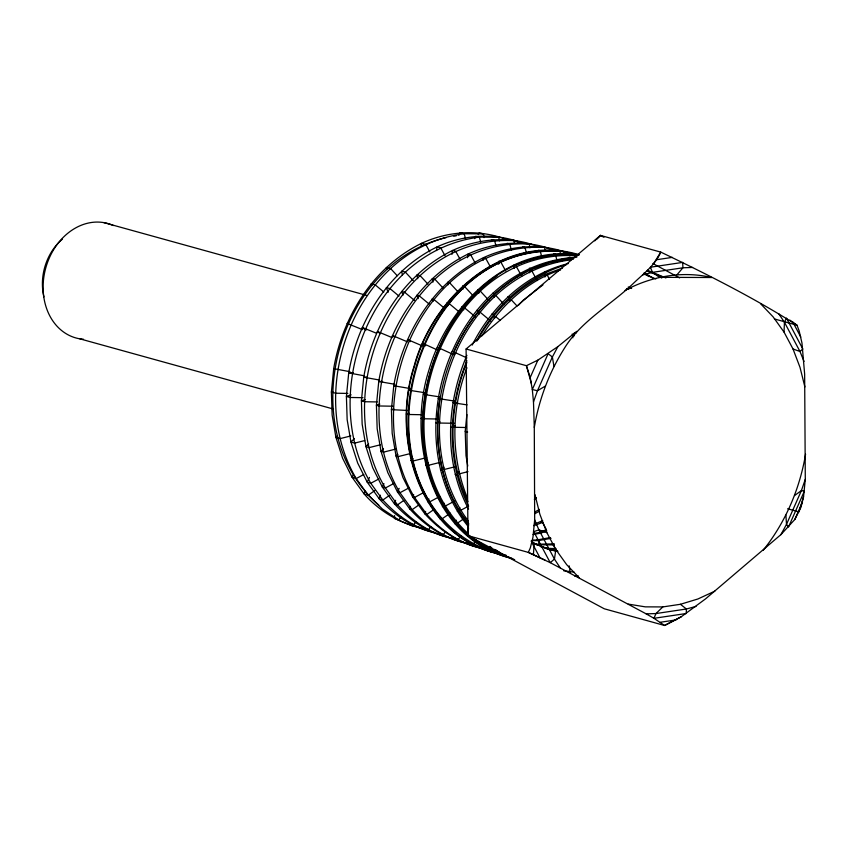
<?xml version="1.0" encoding="UTF-8"?>
<svg xmlns="http://www.w3.org/2000/svg" width="848" height="848" viewBox="0 0 848 848"><rect width="100%" height="100%" fill="white"/><g stroke="black" fill="none" stroke-linecap="round" stroke-linejoin="round"><path stroke-width="1.27" d="M468.531 523.873L468.001 535.682L528.325 552.387L530.339 547.85L532.957 537.25L534.675 519.835L534.293 427.456L533.487 401.952L532.311 389.529L530.201 377.551L526.417 365.7L466.093 348.994L468.001 535.682L604.253 608.779L664.578 625.485L681.22 616.803L705.536 598.889L780.849 534.675L794.799 519.506L800.936 507.358L803.554 496.78L805.293 479.364L804.646 374.159L801.964 342.995L799.145 330.89L797.014 325.208C753.575 297.648 707.2 274.328 660.762 252.11L600.437 235.405L466.093 348.994M784.029 332.087L784.442 322.251L786.425 318.053L802.855 349.047L799.982 351.485L793.018 348.994L784.029 332.087L773.196 316.951L760.677 303.828M468.001 535.682L468.531 527.88M394.627 515.605L394.426 518.446L412.033 525.802L415.764 526.566M533.424 554.433L534.219 543.165L531.071 541.077M378.802 505.079C292.263 429.724 335.267 263.664 446.175 237.599M504.549 554.74C419.569 542.137 390.483 438.522 414.068 366.294C432.607 296.864 504.051 231.843 579.29 254.75M506.383 555.345C420.947 542.646 390.462 439.455 414.439 366.4C432.851 297.754 503.235 232.829 577.848 255.047M456.309 533.593C355.906 448.221 422.982 243.768 560.083 250.838L558.217 250.425M491.183 551.666C345.327 497.098 408.407 241.945 559.987 251.411L560.581 255.174M510.814 557.995C431.155 538.904 406.563 440.313 428.844 370.364C446.938 306.043 507.729 244.213 578.919 254.919M509.171 557.274C356.128 505.578 422.092 240.503 578.219 254.803M512.637 558.609C460.104 547.024 428.039 493.631 423.544 442.762C417.82 379.607 444.755 312.944 497.129 275.918M468.382 533.827C373.385 447.087 440.907 248.623 575.41 255.683M468.234 526.523C394.331 435.363 453.765 263.537 576.82 257.22M468.7 523.746C440.716 489.052 433.243 441.787 439.868 398.571L442.243 398.539M468.562 525.071C397.627 434.229 455.005 268.085 574.923 257.601M468.244 521.064C401.719 431.727 456.277 274.349 571.096 259.806M468.594 509.076C443.44 461.884 446.228 403.648 466.898 355.333M468.626 506.15C446.175 461.195 448.104 406.584 466.888 360.686M467.852 501.571C447.309 458.291 449.09 406.404 466.856 362.467M467.428 497.511L466.283 495.221C450.617 454.602 451.337 408.27 466.951 367.767M467.757 466.008L465.997 455.609L465.213 431.346L466.866 414.545M421.17 245.697L421.477 243.365C448.062 230.974 479.417 228.939 506.871 239.655M436.519 250.531L436.996 246.938C463.538 234.599 494.85 232.341 522.283 243.069M452.005 254.305L452.503 250.499C479.014 238.235 510.295 235.755 537.696 246.482M467.545 257.718L468.022 254.061C494.49 241.86 525.728 239.178 553.108 249.906M483.201 260.198L483.54 257.633C510.337 245.326 542.137 242.486 569.718 253.817M498.666 264.216L499.006 261.597M514.089 268.487L514.439 265.869C534.092 257.262 556.002 252.46 577.393 255.948M529.512 272.759L529.862 270.141L549.366 262.891L569.241 259.287L573.195 259.318M544.935 277.031L545.285 274.413L562.351 268.063M534.982 494.649L539.858 514.238L546.854 532.629L555.843 549.525L554.444 559.086L550.235 562.669L528.325 552.387L545.137 560.157M534.293 427.456C539.031 399.355 549.218 372.272 564.471 348.189C581.378 320.48 611.281 304.888 634.124 282.67C643.833 273.427 655.387 264.799 660.762 252.11L653.723 263.442M805.579 454.168C799.738 489.095 785.354 522.569 763.189 550.267M803.554 496.78L798.922 511.895L787.612 508.768M364.841 491.48L364.068 493.854C379.862 511.885 401.507 524.34 424.975 528.993M380.445 495.179L379.257 498.847C394.055 515.043 413.124 528.452 435.003 532.502M395.592 500.309L394.447 503.839C409.87 520.81 430.053 534.526 453.033 538.194M410.453 506.341L409.648 508.821C425.155 525.898 445.444 539.688 468.552 543.377M425.611 511.418L424.837 513.814C440.43 530.986 460.835 544.851 484.07 548.561M455.588 522.665L456.372 520.227M805.293 479.364L801.402 490.579L786.499 524.371L780.849 534.675M533.487 401.952L537.473 390.758L552.377 356.976L557.867 346.631L576.682 331.356M458.863 235.309L459.892 232.787L464.174 233.741L483.477 233.889L484.06 237.631M474.657 238.648L475.622 236.285L479.353 237.122L498.751 237.27L499.334 240.938M530.201 377.551L537.886 360.124L557.867 346.631M794.799 519.506L802.484 502.08M353.065 475.177L352.068 477.233L364.068 493.854L368.212 495.211L382.469 509.086L398.613 519.845L401.168 516.994M369.474 477.413L367.195 482.13L379.257 498.847L382.861 500.034C397.956 516.58 417.545 530.148 439.942 533.986M383.943 483.657L382.321 487.028L394.447 503.839L397.521 504.846C412.414 521.149 431.611 534.643 453.638 538.734M399.154 488.363L397.447 491.914L409.648 508.821L412.17 509.659C427.148 526.057 446.451 539.625 468.594 543.727M413.665 494.543L412.563 496.811L424.837 513.814L426.82 514.471C442.698 532.014 463.655 545.942 487.377 549.504M427.858 501.359L428.982 499.037M443.281 505.631L444.405 503.309M458.715 509.902L459.828 507.581M472.241 345.062C491.416 306.637 525.877 273.851 568.308 263.58M476.406 340.96C495.296 305.481 527.392 276.172 566.347 264.682M477.201 340.811C492.529 312.52 516.39 288.765 545.285 274.413M478.219 234.61L479.152 232.935L483.477 233.889M529.862 270.141C495.349 286.974 469.273 317.565 453.627 352.217L455.546 353.68M481.971 335.734C500.362 306.393 527.064 280.709 560.549 269.94M677.054 274.699L682.926 267.788L682.672 262.392L650.395 267.226L652.472 272.346L659.447 277.328L711.631 277.519C682.364 270.586 651.275 276.278 625.04 290.472M415.923 522.008L413.432 524.795L409.785 523.576M430.89 526.799L428.251 529.735L425.155 528.707M445.645 531.813L443.069 534.685L440.515 533.837M461.259 535.872L457.888 539.635L455.874 538.968M473.131 544.119L476.544 540.293M472.029 537.378L488.554 548.391L490.261 546.483M518.478 305.259L522.93 300.468L542.974 284.875M337.207 436.052L335.914 437.367L342.613 458.249L352.068 477.233L356.192 478.569L368.212 495.211L374.71 490.653M354.284 438.66L350.945 442.031L357.676 463.029L367.195 482.13L370.788 483.286L382.861 500.034L389.221 495.561M368.626 444.023L365.976 446.705L372.749 467.82L382.321 487.028L385.374 488.013L397.521 504.846L403.754 500.468M383.497 448.857L381.006 451.369L387.812 472.612L397.447 491.914L399.959 492.73L412.17 509.659L419.325 504.634M596.759 239.104L600.437 235.405L603.935 237.281M397.786 454.274L396.037 456.044L402.885 477.392L412.563 496.811L414.545 497.458L426.82 514.471L434.335 509.192M411.291 460.485L413.071 458.683M426.714 464.757L428.505 462.955M442.137 469.029L443.928 467.227M457.57 473.301L459.351 471.499M714.832 591.151L697.851 599.006L680.425 604.285L662.818 606.924L655.96 613.56L653.956 618.309L664.578 625.485L681.22 616.803M594.745 240.843L600.437 235.405M534.367 499.451L536.413 497.797M794.512 495.571L801.402 490.579L804.349 491.193L788.513 527L786.499 524.371L785.905 515.107M442.009 518.912L450.171 513.178M457.432 523.184L465.605 517.45M545.359 386.052L537.473 390.758L532.311 389.529L548.094 353.722L552.377 356.976L553.967 366.516M535.003 511.927L539.423 509.383M534.802 513.75L539.222 511.206M534.325 524.202L542.709 520.64M363.792 474.477L356.192 478.569C303.648 389.38 356.065 247.552 464.174 233.741L465.563 238.744M378.833 478.961L370.788 483.286C317.947 393.62 370.65 251.008 479.353 237.122L480.71 242.009M394.394 483.159L385.374 488.013C328.303 393.366 393.949 234.398 514.036 240.652L514.45 243.228M408.831 487.96L399.959 492.73C342.581 397.574 408.577 237.747 529.322 244.033L529.926 247.817M423.862 492.444L414.545 497.458C356.86 401.782 423.216 241.097 544.607 247.415L545.19 251.125M429.713 501.868L439.677 496.504M445.136 506.139L455.111 500.776M460.559 510.411L468.319 506.235M537.886 360.124L526.417 365.7L531.389 383.476M533.858 525.686L542.508 522.463L546.292 529.364M546.038 529.862L538.628 532.618L533.593 533.53M546.812 530.869L540.632 533.169L533.074 534.537M332.776 391.543L331.398 392.009L332.14 415.107L335.914 437.367L340.006 438.639L350.818 435.936M351.146 394.839L346.408 396.419L347.15 419.643L350.945 442.031L354.506 443.144L364.682 440.589M365.181 399.578L361.407 400.828L362.16 424.191L365.976 446.705L369.007 447.649L380.233 444.829M379.819 404.104L376.417 405.238L377.169 428.728L381.006 451.369L383.508 452.143L395.762 449.08M393.811 408.853L391.416 409.648L392.179 433.275L396.037 456.044L398.009 456.648L411.28 453.33M406.669 413.983L409.107 413.167M422.092 418.255L424.53 417.439M437.515 422.527L439.964 421.71M452.938 426.798L455.387 425.982M696.049 606.415L686.403 609.002L655.96 613.56L646.165 613.857L550.235 562.669L533.752 531.664L538.893 529.862L546.854 532.629M642.731 274.9L652.472 272.346L682.926 267.788L692.583 267.438M576.523 332.66L574.011 333.285L574.446 335.819M413.146 460.994L426.618 457.623M428.569 465.266L440.822 462.202M443.992 469.538L456.245 466.474M459.415 473.809L467.99 471.658M453.786 236.232L456.319 235.765M532.671 540.049L536.424 540.081L550.278 537.568M551.02 538.353L538.427 540.632L532.173 540.579M535.586 544.225L554.369 543.897M656.638 259.721L672.347 257.368M660.338 622.262L676.047 619.909M335.034 368.626L333.699 368.647L331.398 392.009L335.49 393.207L347.818 393.43M353.309 372.844L348.719 372.919L346.408 396.419L349.97 397.468L363.029 397.691M367.385 377.137L363.728 377.201L361.407 400.828L364.439 401.719L377.243 401.941M382.607 381.42L378.749 381.483L376.417 405.238L378.908 405.969L392.762 406.213M396.09 385.723L393.769 385.755L391.416 409.648L407.93 410.485M409.022 390.038L411.386 389.995M424.445 394.309L426.809 394.267M455.291 402.842L457.666 402.811M662.818 606.924L645.328 606.861L628.241 604.105M536.339 544.766L553.861 544.904L554.899 548.667M556.023 548.529L549.769 548.486L555.525 549.069M567.429 571.52L569.941 571.541M563.782 570.831L574.117 572.167M574.605 575.962L578.4 575.983M408.513 414.492L422.357 414.736M423.936 418.764L437.78 419.007M439.37 423.035L454.464 423.3M454.793 427.307L466.114 427.509M349.959 371.689L333.699 368.647C342.497 316.792 373.343 266.929 421.477 243.365L425.707 244.341L429.851 251.888M363.877 375.728L348.719 372.919C357.559 320.777 388.596 270.629 436.996 246.938L440.674 247.775L445.062 255.778M379.395 380.021L363.728 377.201C372.632 324.763 403.839 274.328 452.503 250.499L455.641 251.22L459.945 259.064M394.914 384.303L378.749 381.483C387.695 328.748 419.082 278.027 468.022 254.061L470.608 254.654L475.442 263.474M410.082 388.532L393.769 385.755C402.768 332.734 434.324 281.727 483.54 257.633L485.575 258.099L490.653 267.353M410.877 390.546L425.76 392.847M426.3 394.818L439.953 396.928M441.723 399.09L455.376 401.199M457.146 403.362L467.078 404.888M540.854 546.822L551.772 549.038M557.92 551.274L548.221 549.303L532.215 542.614L550.225 549.854L557.496 551.338M418.255 527.074L423.237 528.081M502.663 553.998L489.328 551.147L471.276 543.6M494.999 236.433L498.751 237.27M510.846 239.942L514.036 240.652M526.693 243.45L529.322 244.033M542.529 246.959L544.607 247.415M573.778 253.87L575.644 254.283M491.363 239.793L494.532 240.503L495.857 245.295M507.093 243.302L509.712 243.885L511.461 250.192M522.834 246.8L524.891 247.266L526.608 253.457M538.406 250.277L540.261 250.69M553.861 253.722L555.716 254.124M569.315 257.156L571.17 257.569M498.9 261.163L500.733 261.576M514.142 264.661L515.966 265.085M529.375 268.159L531.208 268.583M544.617 271.667L546.441 272.081M462.764 285.924L464.566 286.359M477.806 289.56L479.608 290.005M492.847 293.196L494.649 293.641M507.888 296.832L509.69 297.277M447.087 302.81L448.878 303.255M462.043 306.531L463.835 306.987M477 310.262L478.791 310.707M491.957 313.993L493.748 314.438M422.431 343.493L424.212 343.959M437.261 347.436L439.041 347.913M452.079 351.39L453.86 351.856M647.003 271.095L663.465 277.285M774.394 318.943L797.014 325.208L789.806 320.099M103.838 222.611L366.548 295.358M465.213 431.346L467.661 432.024M79.776 338.808L333.561 409.086M540.505 521.912L542.508 522.463M536.424 540.081L538.427 540.632L539.476 544.395M551.847 544.352L553.861 544.904M408.63 389.995L410.4 390.493M423.385 394.193L425.155 394.702M438.13 398.39L439.9 398.899M452.874 402.599L454.645 403.097M406.277 414.015L408.036 414.534M421.011 418.35L422.77 418.87M435.745 422.675L437.515 423.194M450.479 427.01L452.249 427.53M410.909 460.665L412.679 461.217M425.675 465.245L427.445 465.796M440.43 469.834L442.2 470.386M455.196 474.414L456.966 474.965M427.53 501.656L429.311 502.239M442.38 506.468L444.161 507.04M457.231 511.27L459.012 511.853M439.868 518.753L441.66 519.347M454.782 523.651L456.574 524.244M471.085 544.045L472.898 544.649M486.169 549.08L487.982 549.684M493.928 549.228L503.065 554.719L495.73 549.833M647.416 270.226L665.913 277.964M643.791 273.893L655.822 278.928M561.62 250.838L567.63 253.351M545.677 247.319L549.25 248.814M529.724 243.789L532.099 244.775M628.209 287.059L631.643 288.49M628.495 287.461L630.785 288.415M513.771 240.26L518.488 242.231M626.513 288.521L628.792 289.475M497.818 236.73L500.161 237.716M488.554 548.391L505.408 555.429M501.263 554.115L514.683 559.722M455.482 352.726L466.919 357.93M440.059 348.454L453.775 354.697M424.625 344.182L438.352 350.425M422.696 346.048L407.496 339.507L410.315 341.649M407.506 341.882L392.401 335.49L394.49 337.069M391.999 337.568L377.307 331.462L380.264 333.72M376.48 333.253L362.213 327.445L365.944 330.285M362.446 329.618L347.118 323.427L348.199 324.254M652.843 263.516L679.63 277.89M646.165 613.857L653.956 618.309L686.265 613.507L686.403 609.002L680.425 604.285M658.567 275.929L661.747 278.038M644.703 272.844L653.13 278.451M643.865 273.12L649.123 276.628M489.741 546.441L491.829 547.84M438.204 347.945L440.123 349.408M422.781 343.673L425.664 345.867M495.476 316.442L500.331 320.48M480.053 312.17L490.727 321.053M464.63 307.898L475.293 316.781M449.207 303.626L459.87 312.509M444.522 308.29L434.006 299.545L432.014 299.047L432.978 301.422M429.024 303.955L419.315 295.888L416.781 295.252L418.159 298.634M414.502 300.436L404.623 292.221L401.549 291.458L403.044 295.125M398.995 296.1L389.932 288.564L386.317 287.663L388.193 292.274M383.794 292.019L375.24 284.896L371.085 283.868L371.721 285.437M579.195 577.795L566.676 564.662L555.843 549.525M511.111 299.62L517.121 306.096M495.688 295.348L504.274 304.602M480.265 291.076L488.851 300.33M464.831 286.804L473.428 296.058M458.079 291.871L449.61 282.744L447.606 282.267L448.083 284.79M443.43 288.437L434.833 279.172L432.289 278.557L432.957 282.161M427.933 284.091L420.057 275.6L416.972 274.858L417.693 278.695M413.315 280.688L405.28 272.038L401.655 271.159L402.334 274.773M397.246 275.717L390.515 268.466L386.328 267.449L386.688 269.325M778.634 313.601L784.442 322.251L799.982 351.485L804.042 361.46M560.146 567.715L554.444 559.086L538.893 529.862L534.675 519.835M547.13 274.932L549.546 279.331M531.707 270.66L537.144 280.561M516.284 266.389L521.721 276.289M500.861 262.117L505.694 270.915M792.785 321.986L800.798 337.059M531.887 542.572L539.9 557.645M493.631 315.933L494.617 318.36M478.208 311.661L479.194 314.089M462.775 307.389L463.771 309.817M447.352 303.118L448.338 305.545M793.018 348.994L800.014 367.385L804.89 386.964M555.663 255.534L557.401 261.809M540.24 251.262L541.978 257.538M509.256 299.111L509.743 301.687M493.833 294.839L494.32 297.415M478.41 290.567L478.897 293.143M462.987 286.295L463.464 288.871M572.23 333.995L572.866 337.79M569.178 565.86L570.163 572.135M43.926 296.917A49.894 40.142 -74.5 0 1 62.423 239.083M83.507 339.264A59.402 47.785 -74.5 0 1 45.506 268.89A59.402 47.785 -74.5 0 1 113.399 225.557"/></g></svg>
